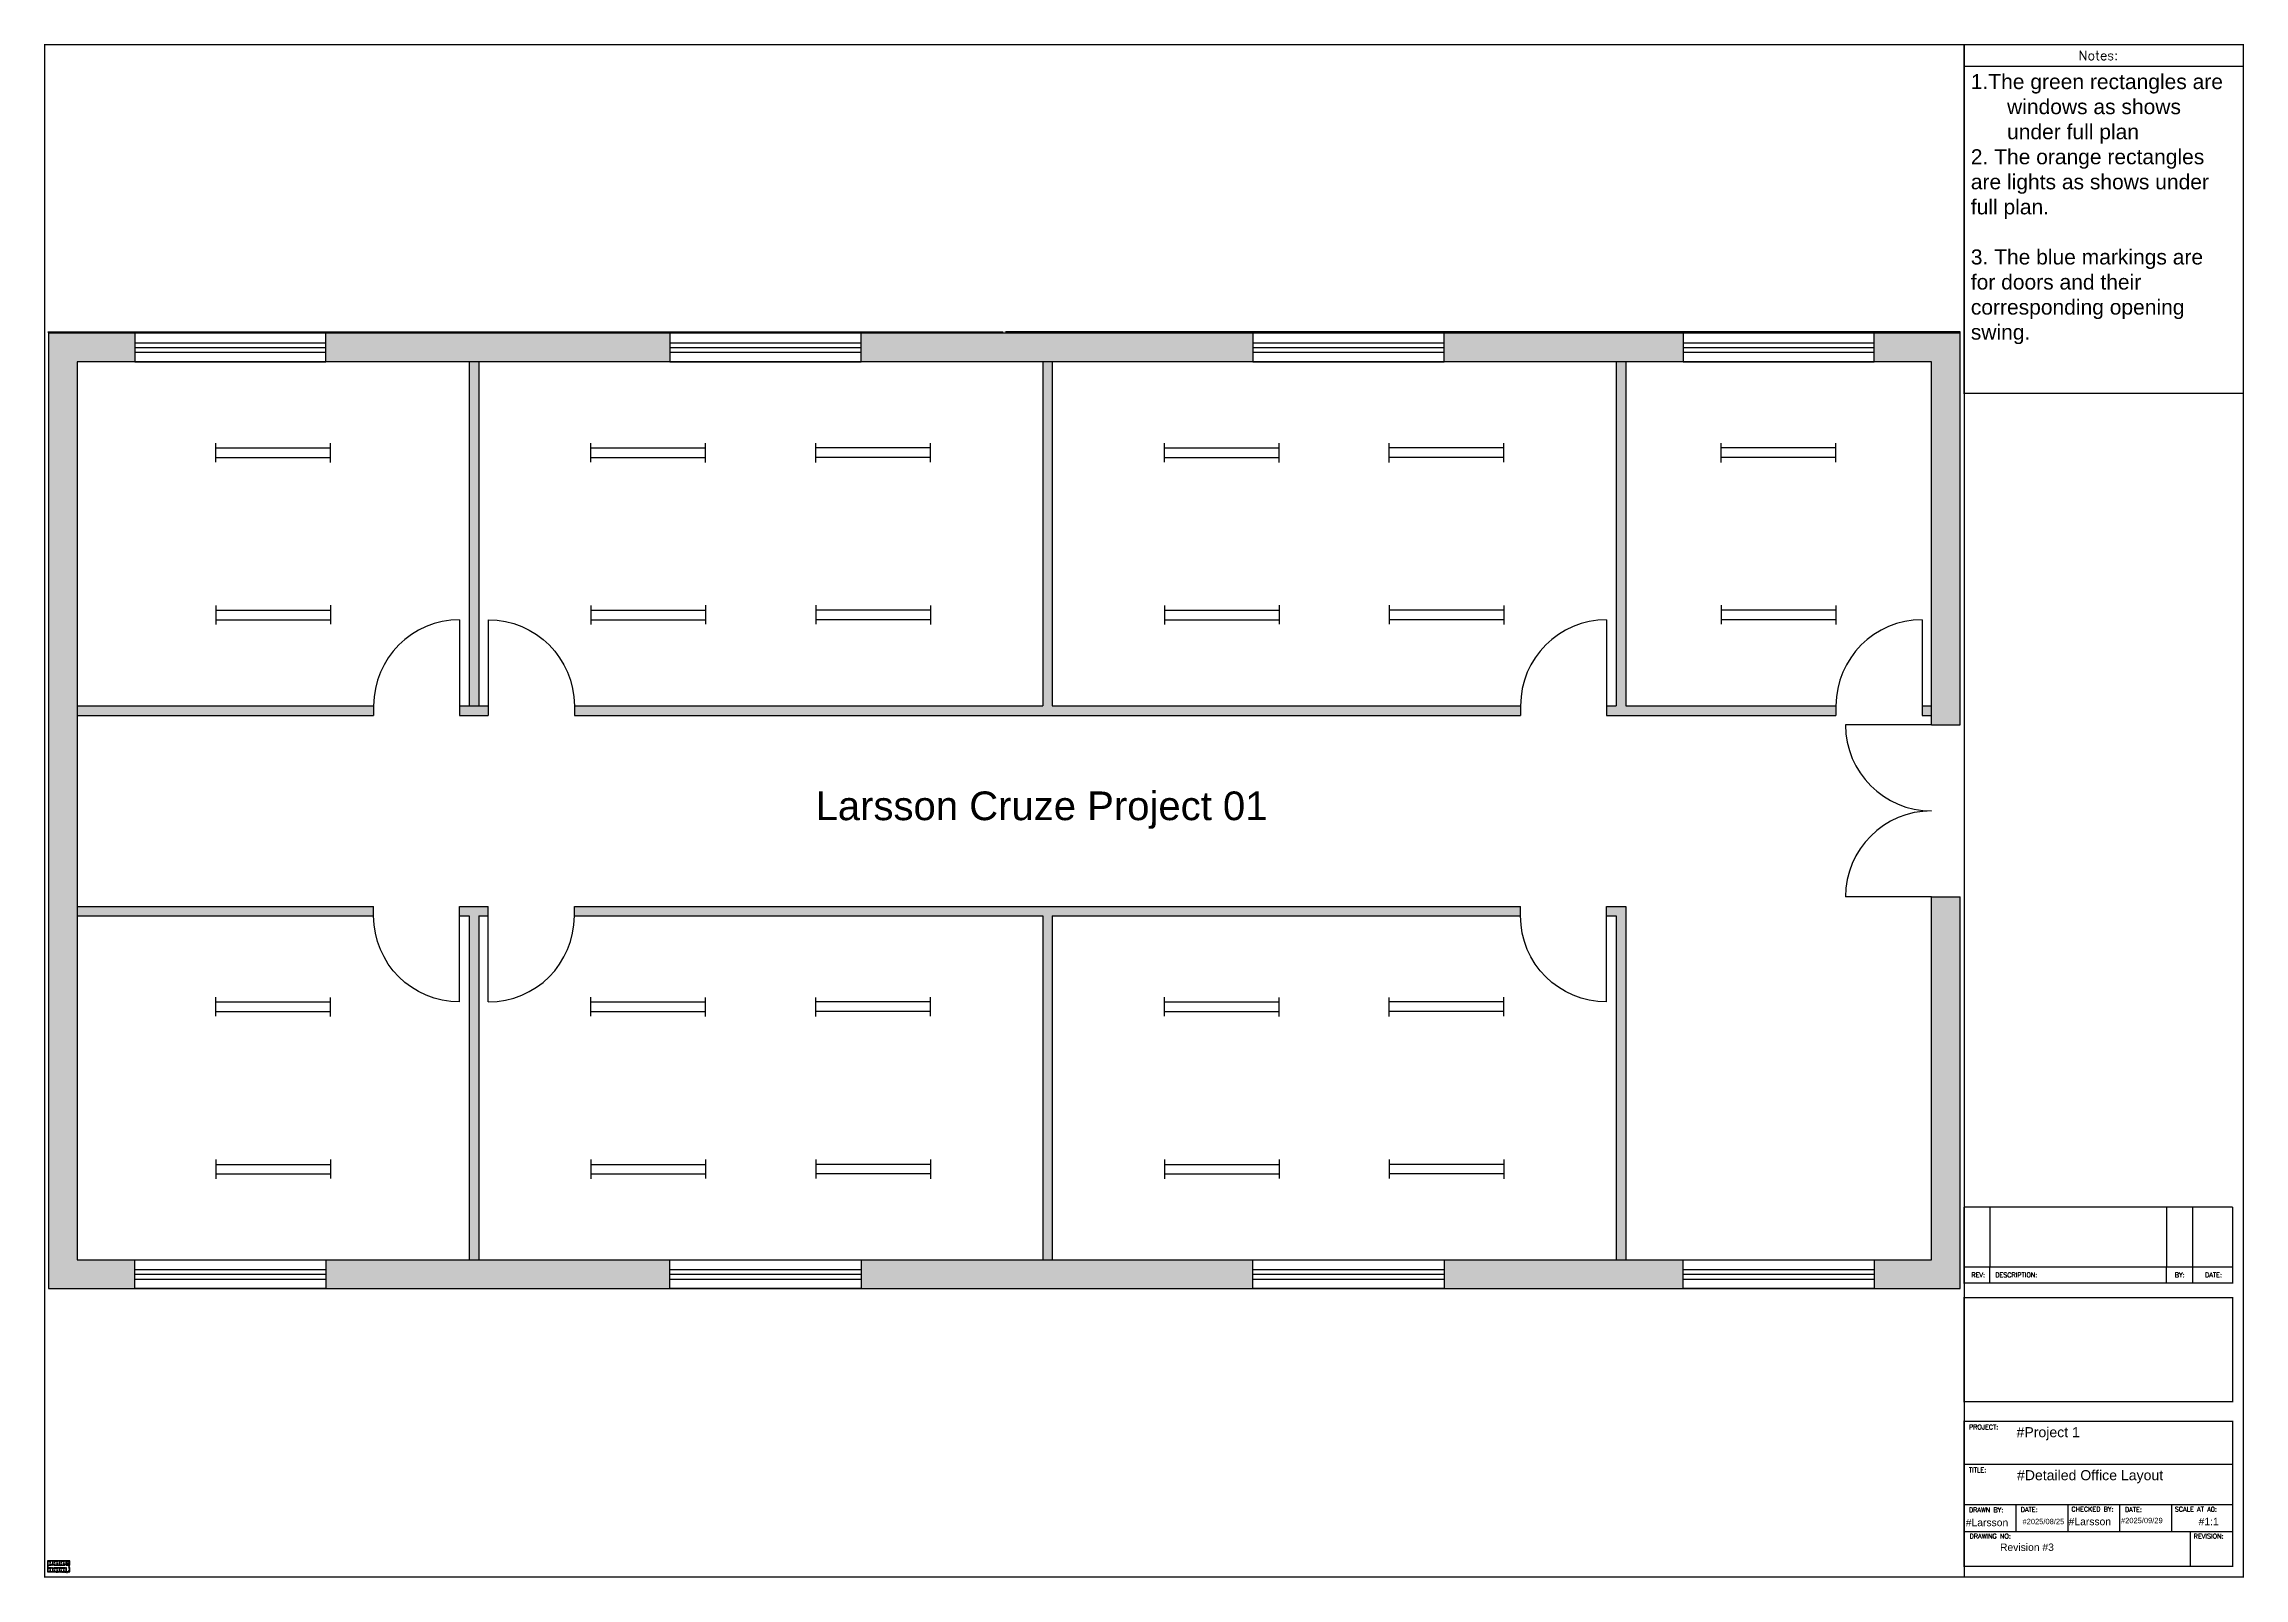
# Paper-space layout 'Description_Layout' of a CAD drawing. Header units: millimetres. Extents: x 0 to 819, y 0 to 571.
# The model-space entities are those that its viewports show. They can reach past a viewport. Long polylines and large blocks are cut down to what shows.
import ezdxf
from ezdxf import colors
from ezdxf.entities.mleader import LeaderData, LeaderLine
from ezdxf.math import Vec2, Vec3

# ---------------------------------------------------------------- set-up
doc = ezdxf.new("R2010")
doc.units = ezdxf.units.MM
doc.header["$MEASUREMENT"] = 0
for name, color, linetype in [('Doors', 160, 'Continuous'), ('ExternalWalls', 7, 'Continuous'), ('Hatch', 7, 'Continuous'), ('InternalWalls', 7, 'Continuous'), ('Lighting', 30, 'Continuous'), ('Windows', 94, 'Continuous'), ('YS-TEXT-MEDIUM', 6, 'Continuous'), ('YS-TEXT-SMALL', 2, 'Continuous'), ('YS-TITLEBLOCK-BORDERS', 154, 'Continuous'), ('YS-TITLEBLOCK-TEXT-NONEDITABLE', 154, 'Continuous')]:
    doc.layers.add(name, color=color, linetype=linetype)
doc.styles.add('Annotative', font='arial.ttf')
doc.styles.add('ROMANS', font='romans.shx')
doc.styles.get("Standard").update_dxf_attribs({"font": 'arial.ttf'})
doc.styles.add('YS TEXT', font='arial.ttf')
doc.dimstyles.new('Annotative', dxfattribs={"dimscale": 0, "dimtxt": 0.18, "dimasz": 0.18, "dimexe": 0.18, "dimexo": 0.0625, "dimgap": 0.09, "dimtad": 0, "dimtih": 1, "dimtoh": 1, "dimdec": 4, "dimzin": 0, "dimdsep": 46, "dimtxsty": 'Standard', "dimcen": 0.09, "dimadec": 0, "dimazin": 0, "dimtfac": 1, "dimtdec": 4, "dimtofl": 0, "dimtmove": 0, "dimatfit": 3, "dimfxl": 1, "dimtolj": 1, "dimtzin": 0, "dimarcsym": 0})

# ---------------------------------------------------------------- blocks, each defined once
blk = doc.blocks.new('*D4')
at = {"color": 0, "lineweight": -2, "transparency": 16777216}
for p, q in [((1.47, 463.58), (1.47, 464.16)), ((1.65, 463.98), (357.07, 463.98)), ((713.36, 463.98), (357.93, 463.98)), ((713.54, 463.58), (713.54, 464.16))]:
    blk.add_line(p, q, dxfattribs=at)
at = {"color": 0, "transparency": 16777216}
for points in [[(1.65, 464.01), (1.65, 463.95), (1.47, 463.98)], [(713.36, 464.01), (713.36, 463.95), (713.54, 463.98)]]:
    blk.add_solid(points, dxfattribs=at)
at = {"layer": 'Defpoints', "color": 0, "transparency": 16777216}
for p in [(1.47, 463.52), (713.54, 463.98), (713.54, 463.52)]:
    blk.add_point(p, dxfattribs=at)
at = {"color": 0, "transparency": 16777216, "insert": (357.5, 463.98), "char_height": 0.18, "attachment_point": 5}
blk.add_mtext('\\A1;20000', dxfattribs=at)
blk = doc.blocks.new('Door')
blk.add_line((0, 1000), (0, 100))
for points in [[(-900, 100), (-900, 0)], [(0, 100), (0, 0)]]:
    blk.add_lwpolyline(points)
blk.add_arc((0, 100), 900, 90, 180)
blk = doc.blocks.new('Window')
for p, q in [((0, -100), (2000, -100)), ((0, -150), (2000, -150)), ((0, -200), (2000, -200))]:
    blk.add_line(p, q)
blk.add_lwpolyline([(0, -300), (2000, -300), (2000, 0), (0, 0)], close=True)
blk = doc.blocks.new('Light')
for p, q in [((-600, -50), (-600, 150)), ((600, -53), (600, 147))]:
    blk.add_line(p, q)
for points in [[(-600, 100), (600, 100)], [(-600, 0), (600, 0)]]:
    blk.add_lwpolyline(points)

msp = doc.modelspace()

# ---------------------------------------------------------------- hatches: boundary and pattern name
at = {"true_color": 0xc7c8ca, "transparency": 33554585}
h = msp.add_hatch(color=9, dxfattribs=at)
h.dxf.hatch_style = 1
h.paths.add_polyline_path([(1931, 11219), (2531, 11219), (2531, 11519), (1631, 11519), (1631, 1519), (2531, 1519), (2531, 1819), (1931, 1819)])
h = msp.add_hatch(color=9, dxfattribs=at)
h.dxf.hatch_style = 1
h.paths.add_polyline_path([(1631, 1519), (2531, 1519), (2531, 1819), (1931, 1819), (1931, 11219), (2531, 11219), (2531, 11519), (1631, 11519)])
at = {"layer": 'Hatch', "true_color": 0xc7c8ca, "transparency": 33554585}
h = msp.add_hatch(color=9, dxfattribs=at)
h.dxf.hatch_style = 1
h.paths.add_polyline_path([(1631, 1519), (2531, 1519), (2531, 1819), (1931, 1819), (1931, 11219), (2531, 11219), (2531, 11519), (1631, 11519)])
h.paths.add_polyline_path([(8131, 11219), (8131, 11519), (4531, 11519), (4531, 11219)])
h.paths.add_polyline_path([(14231, 11219), (14231, 11519), (10131, 11519), (10131, 11219)])
h.paths.add_polyline_path([(18731, 11219), (18731, 11519), (16231, 11519), (16231, 11219)])
h.paths.add_polyline_path([(21631, 11519), (20731, 11519), (20731, 11219), (21331, 11219), (21331, 7419), (21631, 7419)])
h.paths.add_polyline_path([(21631, 5619), (21331, 5619), (21331, 1819), (20731, 1819), (20731, 1519), (21631, 1519)])
h.paths.add_polyline_path([(18731, 1519), (18731, 1819), (16231, 1819), (16231, 1519)])
h.paths.add_polyline_path([(10131, 1819), (10131, 1519), (14231, 1519), (14231, 1819)])
h.paths.add_polyline_path([(4531, 1819), (4531, 1519), (8131, 1519), (8131, 1819)])
at = {"layer": 'Hatch', "true_color": 0xadddf7, "transparency": 33554585}
h = msp.add_hatch(color=141, dxfattribs=at)
h.dxf.hatch_style = 1
h.paths.add_polyline_path([(5031, 7619), (1931, 7619), (1931, 7519), (5031, 7519)])
h.paths.add_polyline_path([(6131, 11219), (6031, 11219), (6031, 7619), (6131, 7619)])
h.paths.add_polyline_path([(6231, 7619), (6131, 7619), (6031, 7619), (5931, 7619), (5931, 7519), (6231, 7519)])
h.paths.add_polyline_path([(17031, 7619), (12131, 7619), (12131, 11219), (12031, 11219), (12031, 7619), (7131, 7619), (7131, 7519), (17031, 7519)])
h.paths.add_polyline_path([(18131, 11219), (18031, 11219), (18031, 7619), (17931, 7619), (17931, 7519), (20331, 7519), (20331, 7619), (18131, 7619)])
h.paths.add_polyline_path([(21331, 7619), (21231, 7619), (21231, 7519), (21331, 7519)])
h.paths.add_polyline_path([(18131, 5519), (17931, 5519), (17931, 5419), (18031, 5419), (18031, 1819), (18131, 1819)])
h.paths.add_polyline_path([(17031, 5519), (7131, 5519), (7131, 5419), (12031, 5419), (12031, 1819), (12131, 1819), (12131, 5419), (17031, 5419)])
h.paths.add_polyline_path([(6131, 5419), (6231, 5419), (6231, 5519), (5931, 5519), (5931, 5419), (6031, 5419), (6031, 1819), (6131, 1819)])
h.paths.add_polyline_path([(5031, 5519), (1931, 5519), (1931, 5419), (5031, 5419)])

# ---------------------------------------------------------------- linework, layer by layer
at = {"layer": 'Doors'}
for p, q in [((21331, 7419), (20431, 7419)), ((21331, 5619), (20431, 5619))]:
    msp.add_line(p, q, dxfattribs=at)
for centre, start, end in [((21331, 7419), 180, 270), ((21331, 5619), 90, 180)]:
    msp.add_arc(centre, 900, start, end, dxfattribs=at)
at = {"layer": 'ExternalWalls'}
for p, q in [((21331, 7419), (21631, 7419)), ((21331, 5619), (21631, 5619))]:
    msp.add_line(p, q, dxfattribs=at)
for points in [[(21631, 7419), (21631, 11519), (1631, 11519), (1631, 1519), (21631, 1519), (21631, 5619)], [(21331, 7419), (21331, 11219), (1931, 11219), (1931, 1819), (21331, 1819), (21331, 5619)]]:
    msp.add_lwpolyline(points, dxfattribs=at)
at = {"layer": 'InternalWalls'}
msp.add_line((6031, 7619), (6131, 7619), dxfattribs=at)
for points in [[(6031, 11219), (6031, 7619)], [(6131, 11219), (6131, 7619)], [(12031, 11219), (12031, 7619)], [(12131, 11219), (12131, 7619)], [(18031, 11219), (18031, 7619)], [(18131, 11219), (18131, 7619)], [(1931, 7619), (5031, 7619)], [(5931, 7619), (6031, 7619)], [(6131, 7619), (6231, 7619)], [(7131, 7619), (12031, 7619)], [(12131, 7619), (17031, 7619)], [(17931, 7619), (18031, 7619)], [(18131, 7619), (20331, 7619)], [(21231, 7619), (21331, 7619)], [(1931, 7519), (5031, 7519)], [(5931, 7519), (6231, 7519)], [(7131, 7519), (17031, 7519)], [(17931, 7519), (20331, 7519)], [(21231, 7519), (21331, 7519)], [(1931, 5519), (5031, 5519)], [(1931, 5419), (5031, 5419)], [(5931, 5519), (6231, 5519)], [(5931, 5419), (6031, 5419)], [(6031, 5419), (6031, 1819)], [(6131, 5419), (6131, 1819)], [(6131, 5419), (6231, 5419)], [(7131, 5519), (17031, 5519)], [(7131, 5419), (12031, 5419)], [(12031, 5419), (12031, 1819)], [(12131, 5419), (12131, 1819)], [(12131, 5419), (17031, 5419)], [(17931, 5519), (18131, 5519), (18131, 1819)], [(17931, 5419), (18031, 5419)], [(18031, 5419), (18031, 1819)]]:
    msp.add_lwpolyline(points, dxfattribs=at)

# ---------------------------------------------------------------- block references
at = {"layer": 'Doors'}
for p in [(5931, 7519), (17931, 7519), (21231, 7519)]:
    msp.add_blockref('Door', p, dxfattribs=at)
at = {"layer": 'Doors', "xscale": -1}
msp.add_blockref('Door', (6231, 7519), dxfattribs=at)
at = {"layer": 'Doors', "xscale": -1, "rotation": 180}
for p in [(5931, 5519), (17931, 5519)]:
    msp.add_blockref('Door', p, dxfattribs=at)
at = {"layer": 'Doors', "rotation": 180}
msp.add_blockref('Door', (6231, 5519), dxfattribs=at)
at = {"layer": 'Lighting'}
for p in [(3981, 10219), (7904, 10219), (13904, 10219), (3981, 4419), (7904, 4419), (13904, 4419)]:
    msp.add_blockref('Light', p, dxfattribs=at)
at = {"layer": 'Lighting', "xscale": -1}
for p in [(10257, 10219), (16257, 10219), (19731, 10219), (10257, 4419), (16257, 4419)]:
    msp.add_blockref('Light', p, dxfattribs=at)
at = {"layer": 'Lighting', "xscale": -1, "rotation": 180}
for p in [(3981, 8619), (7904, 8619), (13904, 8619), (3981, 2819), (7904, 2819), (13904, 2819)]:
    msp.add_blockref('Light', p, dxfattribs=at)
at = {"layer": 'Lighting', "rotation": 180}
for p in [(10257, 8619), (16257, 8619), (19731, 8619), (10257, 2819), (16257, 2819)]:
    msp.add_blockref('Light', p, dxfattribs=at)
at = {"layer": 'Windows'}
for p in [(2531, 11519), (8131, 11519), (14231, 11519), (18731, 11519)]:
    msp.add_blockref('Window', p, dxfattribs=at)
at = {"layer": 'Windows', "xscale": -1, "rotation": 180}
for p in [(2531, 1519), (8131, 1519), (14231, 1519), (18731, 1519)]:
    msp.add_blockref('Window', p, dxfattribs=at)

# ---------------------------------------------------------------- texts
msp.add_text('Larsson Cruze Project 01', height=300).set_placement((9655, 6422))
at = {"insert": (9015, 6623), "char_height": 0.2, "attachment_point": 1}
msp.add_mtext('Larsson Cruze', dxfattribs=at)

psp = doc.layouts.new('Description_Layout')

# ---------------------------------------------------------------- linework, layer by layer
psp.add_line((715.004, 571.003), (715.004, 0))
at = {"layer": 'YS-TITLEBLOCK-BORDERS', "linetype": 'Continuous'}
for p, q in [((715.004, 571.003), (815.004, 571.003)), ((715.004, 27), (750.763, 27))]:
    psp.add_line(p, q, dxfattribs=at)
at = {"layer": 'YS-TITLEBLOCK-BORDERS', "color": 7, "linetype": 'Continuous'}
for p, q in [((715.004, 563.003), (819.004, 563.003)), ((724.609, 109.586), (724.609, 115.586)), ((790.417, 109.586), (790.417, 115.586)), ((800.136, 109.586), (800.136, 115.586)), ((715.004, 109.586), (815.004, 109.586)), ((815.004, 42), (715.004, 42)), ((715.004, 27), (815.004, 27)), ((734.314, 27), (734.314, 17)), ((753.624, 27), (753.624, 17)), ((772.935, 27), (772.935, 17)), ((792.245, 27), (792.245, 17)), ((715.004, 17), (815.004, 17)), ((799.183, 17), (799.183, 4))]:
    psp.add_line(p, q, dxfattribs=at)
at = {"layer": 'YS-TITLEBLOCK-BORDERS', "color": 7, "linetype": 'Continuous', "const_width": 0.5}
for points in [[(0, 571.003), (819.004, 571.003), (819.004, 0), (0, 0)], [(715.004, 571.003), (819.004, 571.003), (819.004, 441.103), (715.004, 441.103)], [(715.004, 104.074), (815.004, 104.074), (815.004, 65.319), (715.004, 65.319)]]:
    psp.add_lwpolyline(points, close=True, dxfattribs=at)
for points in [[(715.004, 115.586), (715.004, 137.892)], [(715.004, 137.892), (815.004, 137.892)], [(724.609, 115.586), (724.609, 137.892)], [(790.417, 115.586), (790.417, 137.892)], [(800.136, 115.586), (800.136, 137.892)], [(815.004, 115.586), (815.004, 137.892)], [(715.004, 115.586), (715.004, 109.586), (815.004, 109.586), (815.004, 115.586), (715.004, 115.586)], [(815.004, 4), (815.004, 58), (715.004, 58), (715.004, 4), (815.004, 4)]]:
    psp.add_lwpolyline(points, dxfattribs=at)

# ---------------------------------------------------------------- texts
at = {"attachment_point": 1, "style": 'Annotative'}
for s, insert, char_height, width in [('Revision #3 ', (728.371, 12.496), 2.75, 32.83416), ('Room 1', (1.59, 5.395), 0.2, 1.58349), ('Room 5\\P', (1.59, 2.893), 0.2, 4.16698), ('Room 2\\P', (3.783, 5.395), 0.2, 4.16698), ('Room 6\\P', (3.783, 2.893), 0.2, 4.16698), ('Room 3\\P', (6.402, 5.395), 0.2, 4.16698), ('Room 7\\P\\P', (6.402, 2.893), 0.2, 4.16698), ('Reception\\P', (8.042, 3.224), 0.2, 4.16698), ('Room 4\\P', (8.212, 5.395), 0.2, 4.16698)]:
    psp.add_mtext(s, dxfattribs=dict(at, insert=insert, char_height=char_height, width=width))
at = {"layer": 'YS-TEXT-MEDIUM', "color": 5, "style": 'YS TEXT'}
for s, insert, char_height, width, attachment_point in [('#Project 1', (734.528, 55.863), 3.75, 77.15387, 1), ('#Detailed Office Layout', (734.692, 39.835), 3.75, 75.08297, 1), ('#2025/08/25', (744.524, 21.705), 2, 3.30293, 2), ('#Larsson', (761.835, 22.077), 2.75, 10.51582, 2), ('#2025/09/29', (781.198, 22.077), 2, 7.51453, 2), ('#1:1', (806.091, 22.077), 2.75, 12.66122, 2)]:
    psp.add_mtext(s, dxfattribs=dict(at, insert=insert, char_height=char_height, width=width, attachment_point=attachment_point))
at = {"layer": 'YS-TEXT-MEDIUM', "color": 5, "insert": (723.521, 21.705), "char_height": 2.75, "attachment_point": 2, "style": 'YS TEXT'}
psp.add_mtext('#Larsson', dxfattribs=at)
at = {"layer": 'YS-TEXT-SMALL', "color": 5, "insert": (717.493, 560.04), "char_height": 4.5, "width": 98.11494, "attachment_point": 1, "style": 'YS TEXT'}
psp.add_mtext('\\pxi-3,l3,t3;{\\H1.24444x;1.The green rectangles are windows as shows under full plan\\P\\pi0,l0,tz;2. The orange rectangles are lights as shows under full plan.\\P\\P3. The blue markings are \\Pfor doors and their corresponding opening swing.}', dxfattribs=at)
at = {"layer": 'YS-TITLEBLOCK-TEXT-NONEDITABLE', "color": 7, "linetype": 'Continuous', "insert": (765.004, 567.003), "char_height": 3.5, "width": 68.47, "attachment_point": 5, "style": 'ROMANS'}
psp.add_mtext('Notes:', dxfattribs=at)
at = {"layer": 'YS-TITLEBLOCK-TEXT-NONEDITABLE', "linetype": 'Continuous', "char_height": 1.75, "style": 'ROMANS'}
for s, insert, width, attachment_point in [('REV:', (720.254, 112.586), 42.25, 5), ('DESCRIPTION:', (726.582, 112.586), 42.25, 4), ('BY:', (795.3, 112.586), 42.25, 5), ('DATE:', (807.914, 112.586), 42.25, 5), ('PROJECT:', (716.787, 56.769), 37.6786, 1), ('TITLE:', (716.787, 40.769), 37.6786, 1), ('DRAWN BY:', (716.787, 25.884), 37.6786, 1), ('DATE:', (736.098, 26.015), 37.4556, 1), ('CHECKED BY:', (754.977, 26.166), 37.6786, 1), ('DATE:', (774.896, 26.015), 37.4556, 1), ('SCALE AT A0:', (793.469, 26.154), 37.6786, 1), ('DRAWING NO:', (717.024, 16.124), 37.6786, 1), ('REVISION:', (800.514, 16.124), 37.6786, 1)]:
    psp.add_mtext(s, dxfattribs=dict(at, insert=insert, width=width, attachment_point=attachment_point))

# ---------------------------------------------------------------- dimensions: what is measured, and where the dimension line sits
dim = psp.add_linear_dim(base=(713.537, 463.976), p1=(1.467, 463.519), p2=(713.537, 463.519), dimstyle='Annotative', override={"dimdec": 0, "dimlfac": -28.087129})
dim.commit()
dim.dimension.update_dxf_attribs({"geometry": '*D4', "text_midpoint": (357.502, 463.976)})

# ---------------------------------------------------------------- leaders
ml = psp.add_multileader_mtext('Standard')
ml.set_content('Reception to be fitted out as desired', color=256)
ml.set_leader_properties()
ml.build(insert=Vec2(0, 0))
ml.multileader.update_dxf_attribs({"dogleg_length": 0.36, "arrow_head_size": 0.18})
ctx = ml.context
ctx.base_point, ctx.char_height, ctx.arrow_head_size, ctx.landing_gap_size, ctx.plane_origin = Vec3(4.016, 1.571), 0.18, 0.18, 0.09, Vec3(9.061, 2.624)
ctx.text_align_type = 2
notes = []
notes.append((ctx, [(0, (1, 1, 0), (8.544, 1.571), (-1, 0), 0.36, [(0, [(9.061, 2.624)], 0, [])])]))
ctx.mtext.insert, ctx.mtext.alignment, ctx.mtext.flow_direction = Vec3(8.094, 1.686), 3, 5
for ctx, leaders in notes:
    for number, flags, end, landing, length, lines in leaders:
        leader = LeaderData()
        leader.index, (leader.has_last_leader_line, leader.has_dogleg_vector, leader.attachment_direction) = number, flags
        leader.last_leader_point, leader.dogleg_vector, leader.dogleg_length = Vec3(end), Vec3(landing), length
        for number, points, colour, breaks in lines:
            line = LeaderLine()
            line.index, line.vertices, line.color, line.breaks = number, Vec3.list(points), colors.encode_raw_color(colour), breaks
            leader.lines.append(line)
        ctx.leaders.append(leader)

# ---------------------------------------------------------------- viewports
at = {"layer": '0'}
psp.add_viewport(center=(357.502, 285.501), size=(715.004, 571.00257), view_center_point=(854735.809, 680284.851), view_height=1366679.12938, dxfattribs=at)
psp.add_viewport(center=(357.502, 285.501), size=(715.004, 571.00257), view_center_point=(11630.599, 6519.306), view_height=16037.82287, status=3, dxfattribs=at)

doc.saveas('drawing.dxf')
